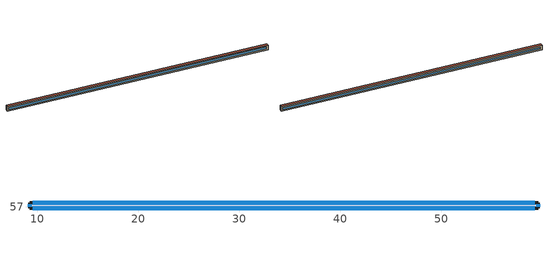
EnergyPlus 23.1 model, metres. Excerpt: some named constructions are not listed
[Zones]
Level8_0
 floor outside (90.1-2019 Nonresidential CZ 0 Exterior Floor (Mass)): 9.25,56.86 9.25,57.4 59.57,57.4 59.57,56.86 z40.01
 wall outside (90.1-2019 Nonresidential CZ 0 Exterior Wall (Mass)): 9.25,56.86 59.57,56.86 59.57,57.4 9.25,57.4 9.25,56.86 z40.01:41.03
 window (DoublePaneLoEe2): 9.56,56.86 59.27,56.86 z40.31:40.73; 59.57,56.99 59.57,57.27 z40.14:40.9; 59.24,57.4 9.58,57.4 z40.34:40.7; 9.25,57.25 9.25,57.01 z40.17:40.88
 roof outside (90.1-2019 Nonresidential CZ 0 Exterior Roof (Mass)): 9.25,56.86 59.57,56.86 59.57,57.4 9.25,57.4 z41.03
[Schedule:Day:Hourly]
d3df45df-9102-4308-b6f5-79191df86fca: Fraction, 1, 1, 1, 1, 1, 1, 1, 0, 0, 0, 1, 1, 1, 1, 1, 1, 1, 0, 0, 0, 0, 1, 1, 1
b9bcc966-2b37-45a8-a8fa-ef4a7be14158: Fraction, 1, 1, 1, 1, 1, 1, 1, 1, 0, 0, 1, 1, 1, 1, 0, 1, 1, 1, 1, 1, 1, 1, 1, 1
93b0cd9b-43e9-4870-9a81-282510468a14: Fraction, 1, 1, 1, 1, 1, 1, 1, 1, 1, 0, 0, 0, 0, 1, 0, 0, 0, 0, 0, 0, 0, 0, 0, 0
60efc8bc-4f48-44f1-9c33-c94e6c7a90b7: Fraction, 1, 1, 1, 1, 1, 1, 1, 1, 0, 1, 1, 1, 1, 1, 1, 1, 1, 0, 1, 1, 1, 1, 1, 1
89065598-1093-44d6-b31c-d451f6494f6e: Fraction, 1, 1, 1, 1, 1, 1, 1, 1, 0, 0, 1, 1, 1, 1, 1, 1, 0, 0, 0, 0, 0, 0, 1, 1
9cb57ee5-2907-4150-aafb-b588d1b3bc88: Fraction, 1, 1, 1, 1, 1, 1, 1, 0, 0, 0, 1, 1, 1, 0, 0, 0, 0, 1, 1, 1, 1, 1, 1, 1
8b8eb2f0-af88-46c4-a33c-c9b5744b1e08: Fraction, 1, 1, 1, 1, 1, 1, 1, 1, 0, 0, 1, 1, 1, 1, 1, 1, 1, 0, 0, 0, 0, 0, 0, 1
096e94cf-4b3f-4a30-ad75-c2f3e73b6484: Fraction, 1, 1, 1, 1, 0, 1, 1, 0, 0, 0, 0, 1, 1, 1, 1, 1, 0, 0, 0, 0, 0, 0, 0, 0
3e80e765-5a39-443a-9b8e-363ab7fb535d: Fraction, 0, 0, 0, 0, 0, 1, 1, 1, 0, 0, 0, 0, 0, 1, 0, 0, 0, 0, 0, 0, 0, 0, 0, 0
4db206a3-3f76-4876-9e21-e1c94914ba89: Fraction, 1, 1, 1, 1, 1, 1, 1, 1, 0, 0, 1, 1, 1, 1, 0, 0, 0, 0, 0, 0, 0, 0, 0, 0
5494026f-7124-48cc-9667-5ef1c281bbe1: Fraction, 0, 0, 0, 0, 0, 0, 0, 1, 0, 0, 0, 0, 0, 1, 0, 0, 0, 0, 0, 0, 0, 0, 1, 1
96e5af1c-8b4b-48c4-a5d5-b3dfa053d233: Fraction, 1, 1, 1, 1, 1, 1, 1, 1, 0, 0, 0, 1, 0, 0, 0, 0, 0, 0, 0, 0, 0, 1, 1, 1
2de6551d-5d22-40f6-ae8d-4aead9de68b3: Fraction, 1, 1, 1, 1, 1, 1, 1, 1, 0, 0, 0, 0, 1, 1, 1, 0, 0, 0, 0, 0, 0, 0, 1, 1
e9ad2a7d-1b5b-4ffd-bf71-78d4105d2209: Fraction, 1, 1, 1, 1, 1, 1, 1, 1, 1, 0, 0, 0, 0, 0, 0, 0, 1, 1, 1, 1, 1, 1, 1, 1
19f8606d-47b4-4479-ada6-77b1e988ddbb: Fraction, 1, 1, 1, 1, 1, 1, 1, 1, 1, 0, 0, 0, 1, 1, 0, 0, 0, 0, 0, 1, 1, 1, 1, 1
8c7031d9-fffc-4528-9b08-12a20f757649: Fraction, 1, 1, 1, 1, 1, 1, 1, 1, 0, 1, 0, 0, 1, 1, 1, 1, 1, 1, 1, 1, 1, 1, 1, 1
c1def04e-0fe3-4e74-aa9e-1816f53bd5b3: Fraction, 1, 1, 1, 1, 1, 1, 1, 1, 0, 0, 1, 0, 0, 0, 0, 0, 0, 0, 1, 1, 1, 1, 1, 1
b0fbd80c-23fc-4271-a355-3ef9eef86e55: Fraction, 1, 1, 1, 1, 1, 1, 1, 1, 1, 0, 0, 0, 0, 1, 0, 0, 0, 0, 1, 1, 1, 1, 1, 1
d6f23df3-4585-4f2a-af10-4488a40cb79e: Fraction, 1, 1, 1, 1, 1, 1, 1, 1, 1, 0, 0, 0, 1, 0, 0, 0, 0, 0, 0, 0, 0, 0, 0, 1
8a70e05a-a598-4226-a787-820695166ad6: Fraction, 1, 1, 1, 1, 1, 1, 1, 1, 1, 0, 0, 0, 1, 1, 1, 1, 0, 1, 1, 1, 1, 1, 1, 1
92946bb3-85a3-4e6c-ba27-af54c9cab14b: Fraction, 1, 1, 1, 1, 1, 1, 1, 1, 0, 0, 1, 1, 0, 0, 0, 0, 1, 1, 1, 1, 1, 1, 1, 1
09fa8f8b-e8e4-4496-a0d9-bbe972f4335b: Fraction, 1, 1, 1, 1, 1, 1, 1, 1, 0, 0, 0, 0, 1, 1, 1, 1, 1, 1, 1, 1, 1, 1, 1, 1
1b337b82-0e45-4df8-86de-eced5eddfc41: Fraction, 1, 1, 1, 1, 1, 1, 1, 1, 0, 0, 0, 0, 0, 0, 0, 1, 1, 1, 1, 1, 1, 1, 1, 1
8ba646b3-1e02-4e45-bcb1-c5546b5034cf: Fraction, 1, 1, 1, 1, 1, 1, 1, 1, 1, 1, 1, 1, 1, 1, 1, 0, 0, 0, 1, 1, 1, 1, 1, 1
623cd37c-bc27-4a63-9f1d-41bb0c0ed606: Fraction, 1, 1, 1, 1, 1, 1, 1, 1, 0, 1, 1, 1, 1, 1, 1, 1, 1, 1, 1, 1, 1, 1, 1, 1
5c3e5864-eacd-45a4-a9ee-689a78933f6d: Fraction, 1, 1, 1, 1, 1, 1, 1, 1, 1, 0, 0, 0, 0, 0, 0, 0, 1, 1, 0, 0, 0, 0, 1, 1
584ca4c9-d9cd-436b-8983-210eff1731dc: Fraction, 1, 1, 1, 1, 1, 1, 1, 1, 1, 0, 0, 0, 0, 0, 0, 0, 0, 0, 0, 1, 1, 1, 1, 1
af477a4d-fbc8-4002-9ece-fcbac6823fab: Fraction, 1, 1, 1, 1, 1, 1, 1, 0, 0, 0, 1, 1, 1, 1, 1, 1, 1, 0, 0, 0, 0, 0, 0, 0
b8df6e0c-0518-4ae2-a7f4-ee047ed518f8: Fraction, 0, 1, 1, 1, 1, 1, 1, 1, 0, 0, 1, 0, 1, 1, 1, 0, 0, 0, 0, 0, 0, 0, 0, 1
8f40cad7-1d30-4568-956b-4f9890d8ae00: Fraction, 1, 1, 1, 1, 1, 1, 1, 1, 0, 0, 0, 1, 1, 1, 0, 0, 0, 1, 1, 1, 1, 1, 1, 1
885d3a7d-8a23-4493-a512-806e9aceed91: Fraction, 1, 1, 1, 1, 1, 1, 1, 1, 1, 0, 0, 0, 0, 0, 0, 0, 0, 0, 0, 0, 0, 1, 1, 1
5ed1ef9c-417c-49ba-b002-bcd97c76c3b6: Fraction, 1, 1, 1, 1, 1, 1, 1, 1, 0, 0, 1, 1, 1, 1, 1, 1, 1, 1, 0, 0, 0, 0, 1, 1
7b8caffc-ef24-4fe2-a742-eddf8a25baa0: Fraction, 1, 1, 1, 1, 1, 1, 1, 1, 0, 0, 1, 0, 0, 0, 1, 1, 1, 1, 1, 1, 1, 1, 1, 1
9552edad-127f-47d1-8fc1-46e98da71e23: Fraction, 1, 1, 1, 1, 1, 1, 1, 1, 0, 0, 0, 0, 0, 0, 0, 0, 0, 1, 1, 1, 1, 1, 1, 1
ee63f22f-88c4-4a71-810a-a8ab7ed5a45a: Fraction, 1, 1, 1, 1, 1, 1, 1, 1, 0, 0, 0, 1, 1, 0, 0, 0, 0, 0, 0, 0, 1, 1, 1, 1
6f42179a-bd1f-49d6-9201-cfb715913966: Fraction, 1, 1, 1, 1, 1, 1, 1, 1, 0, 0, 1, 1, 1, 1, 0, 0, 1, 0, 0, 0, 0, 1, 1, 1
012b3008-7657-42a5-a930-f54c6697f9ec: Fraction, 1, 1, 1, 1, 1, 1, 1, 1, 1, 0, 1, 1, 1, 1, 1, 1, 1, 0, 0, 0, 0, 0, 1, 1
6f790ab0-ee5a-4c40-b803-c68916ae6d53: Fraction, 1, 1, 1, 1, 1, 1, 1, 1, 0, 0, 1, 1, 1, 0, 1, 1, 0, 0, 1, 1, 1, 1, 1, 1
016babd2-318c-4a85-a84e-0bf3a5df4d88: Fraction, 1, 1, 1, 1, 1, 1, 1, 1, 1, 0, 0, 0, 0, 1, 0, 0, 0, 0, 0, 0, 0, 1, 1, 1
f56d5b52-ff8c-4771-8e7f-f832f160b529: Fraction, 1, 1, 1, 1, 1, 1, 1, 1, 0, 0, 0, 1, 1, 1, 1, 0, 0, 0, 0, 0, 0, 0, 0, 0
653babc0-d04f-4652-8183-96bd8bcc726c: Fraction, 0, 1, 1, 1, 1, 1, 1, 0, 0, 0, 1, 1, 1, 1, 0, 0, 0, 0, 0, 0, 1, 1, 1, 0
2e26f5f1-98af-4385-865c-d07ca9ce8187: Fraction, 0, 0, 0, 0, 0, 0, 0, 0, 0, 0, 0, 1, 1, 0, 0, 1, 0, 0, 0, 0, 0, 0, 0, 0
1cae8b6a-a7e5-4e68-b853-071e4c40540c: Fraction, 0, 0, 0, 0, 0, 0, 0, 0, 0, 0, 0, 1, 1, 1, 1, 0, 0, 0, 0, 0, 0, 0, 0, 0
940570ce-87a5-4b95-8f7f-a01deaabdb63: Fraction, 0, 0, 0, 0, 0, 0, 0, 0, 0, 0, 0, 1, 0, 0, 0, 0, 0, 0, 0, 0, 0, 0, 0, 0
ae81e0d8-550d-43b5-8e77-b5914d8283cb: Fraction, 0, 0, 0, 0, 1, 0, 0, 0, 0, 0, 0, 1, 1, 1, 0, 0, 0, 0, 0, 0, 0, 0, 0, 0
06977a2f-fc71-463a-b5fd-2b0619733c1d: Fraction, 0, 0, 0, 0, 1, 0, 0, 0, 0, 0, 0, 1, 1, 1, 0, 1, 1, 1, 0, 0, 1, 1, 1, 1
3745424d-3666-45fd-b2ca-366313cb7fd7: Fraction, 1, 1, 1, 1, 1, 1, 1, 1, 1, 1, 1, 1, 1, 1, 1, 1, 1, 1, 1, 1, 1, 1, 1, 1
aa3d24ae-f742-46fd-a45a-57d1be4eaadd: Fraction, 1, 1, 1, 0, 1, 1, 1, 1, 0, 1, 1, 1, 1, 1, 1, 1, 1, 1, 1, 1, 1, 1, 1, 1
5a930da3-1fb0-49eb-8eff-f7ee66c6b788: Fraction, 1, 1, 1, 1, 1, 1, 1, 1, 1, 0, 0, 0, 1, 1, 0, 0, 1, 1, 1, 1, 1, 1, 1, 1
dc09794d-93e5-4d58-b5be-d477925d97a6: Fraction, 1, 1, 1, 1, 1, 1, 1, 1, 1, 0, 0, 1, 1, 0, 1, 0, 1, 1, 0, 1, 0, 0, 1, 0
5ae6c47f-0af2-4e82-9ad8-f6c5512ce627: Fraction, 0, 1, 1, 1, 1, 1, 1, 1, 1, 1, 1, 1, 1, 0, 0, 0, 0, 0, 0, 0, 1, 1, 1, 1
707de097-f215-481c-98d5-d0ec7addd6da: Fraction, 1, 1, 1, 1, 1, 1, 1, 1, 1, 1, 1, 1, 0, 0, 0, 0, 0, 0, 0, 1, 1, 1, 1, 1
6b59940f-6040-4c0e-a743-f28f4646f7b5: Fraction, 1, 1, 1, 1, 1, 1, 1, 1, 1, 1, 1, 1, 1, 1, 0, 1, 1, 1, 0, 1, 1, 1, 1, 1
c77b1374-548d-46f1-a07d-8c691f8b9451: Fraction, 1, 1, 1, 1, 1, 1, 1, 1, 1, 0, 0, 0, 0, 0, 0, 0, 0, 0, 0, 0, 1, 1, 1, 1
1cf7f145-da09-47e3-8af8-2441dcfaf830: Fraction, 1, 1, 1, 1, 1, 1, 1, 1, 0, 0, 0, 0, 1, 1, 1, 1, 0, 0, 0, 0, 0, 0, 1, 0
4c5e5cf9-f89c-4701-ba3b-c708d00d7503: Fraction, 1, 1, 1, 1, 1, 1, 1, 1, 1, 1, 0, 1, 1, 1, 1, 0, 0, 0, 0, 0, 1, 1, 1, 0
861626e5-856c-4220-8242-2f83f59c72c2: Fraction, 1, 1, 1, 1, 1, 1, 1, 1, 1, 0, 0, 0, 0, 1, 1, 1, 1, 1, 1, 1, 1, 1, 1, 1
3c7592e2-1482-49f8-9676-c7ef327c7336: Fraction, 1, 1, 1, 1, 1, 1, 1, 1, 1, 1, 0, 0, 0, 0, 0, 0, 0, 1, 0, 1, 1, 1, 1, 1
8afbfe90-e411-49fd-a7f4-5fbf2e98f8b0: Fraction, 1, 1, 1, 1, 1, 1, 1, 1, 0, 0, 0, 0, 0, 0, 0, 0, 0, 0, 0, 1, 1, 1, 1, 1
9cecbb7f-7dc6-4d82-ab3d-d0f82b098350: Fraction, 1, 1, 1, 1, 1, 1, 1, 1, 0, 0, 0, 0, 1, 0, 1, 0, 1, 1, 1, 1, 0, 1, 1, 1
6f49107d-78b6-4570-b145-973a26baac0d: Fraction, 1, 1, 1, 1, 1, 1, 1, 1, 0, 0, 0, 0, 1, 0, 0, 0, 0, 0, 0, 0, 0, 1, 1, 1
8341da47-b60c-459e-a16d-f1ecfa91c6a4: Fraction, 1, 1, 1, 1, 1, 1, 1, 1, 0, 0, 0, 1, 0, 1, 1, 0, 0, 0, 0, 0, 0, 0, 0, 1
bb493402-bbff-4da0-84f1-c20e07abf536: Fraction, 1, 1, 0, 0, 1, 1, 0, 1, 0, 0, 0, 0, 1, 0, 0, 0, 0, 0, 0, 0, 0, 0, 0, 0
476935b4-49ba-490a-a219-eec0adbd127a: Fraction, 0, 0, 1, 0, 0, 0, 1, 0, 0, 0, 0, 0, 0, 1, 1, 0, 0, 0, 0, 0, 0, 0, 0, 0
595a48a2-01c5-42a3-9b94-1499ff4b63ab: Fraction, 0, 0, 0, 0, 0, 0, 0, 0, 0, 0, 0, 1, 1, 1, 1, 1, 0, 0, 0, 0, 0, 0, 1, 0
c972a50e-ad59-4136-bb09-82198cdeb709: Fraction, 1, 1, 0, 0, 1, 0, 0, 1, 0, 0, 0, 1, 1, 1, 1, 0, 0, 0, 0, 0, 0, 0, 0, 0
fe2fe539-c259-4be0-bea2-7895e31e9c9a: Fraction, 0, 1, 0, 1, 1, 1, 1, 1, 0, 0, 0, 1, 1, 1, 1, 1, 0, 0, 0, 0, 0, 0, 0, 0
e8b9e8dd-388a-4c48-919a-7180b12b7d8e: Fraction, 0, 1, 1, 1, 1, 1, 1, 1, 0, 0, 0, 0, 1, 1, 1, 1, 0, 0, 0, 0, 0, 0, 0, 0
31cdd97e-9838-4642-87ae-8abd6dbe8e60: Fraction, 0, 0, 0, 1, 1, 0, 0, 1, 0, 0, 0, 1, 1, 1, 1, 1, 0, 0, 0, 0, 0, 0, 0, 0
e036d3e7-9605-4cdc-9937-e0c743de57f9: Fraction, 0, 1, 1, 1, 1, 0, 0, 1, 0, 0, 0, 0, 0, 0, 0, 0, 0, 0, 0, 0, 0, 0, 1, 1
7bf6f4d2-a22f-4f21-8b8a-96bd902058cd: Fraction, 0, 0, 0, 0, 0, 0, 0, 0, 1, 1, 1, 1, 1, 0, 1, 1, 1, 1, 1, 1, 1, 1, 1, 1
789085b9-2e31-401e-aae4-8df588e0e49c: Fraction, 0, 0, 0, 0, 0, 0, 0, 0, 1, 1, 1, 1, 1, 1, 1, 1, 1, 1, 1, 1, 1, 1, 1, 1
1cb1afdf-caa1-442e-9b25-5461aa93b4b5: Fraction, 0, 0, 0, 0, 0, 0, 0, 0, 1, 1, 1, 0, 0, 0, 0, 0, 1, 1, 1, 1, 1, 1, 1, 0
9aaae00f-c2b5-4d7b-9611-cc16945a3de8: Fraction, 0, 0, 0, 0, 0, 0, 0, 0, 1, 1, 1, 1, 1, 1, 1, 1, 1, 1, 1, 1, 1, 1, 1, 0
f1e39ea7-b439-4d35-b7d2-ee2d129a3ca6: Fraction, 0, 0, 0, 0, 0, 0, 0, 0, 1, 1, 1, 1, 0, 0, 0, 1, 1, 1, 1, 1, 1, 1, 1, 1
8ff89ef2-8637-4fae-a070-5dcfe49b8ba9: Fraction, 0, 0, 0, 0, 0, 0, 0, 0, 1, 1, 1, 1, 1, 1, 1, 1, 1, 1, 1, 1, 1, 1, 0, 0
08141b72-a4e6-42d7-80eb-f2d80e341b70: Fraction, 0, 0, 0, 0, 0, 0, 0, 1, 1, 1, 1, 1, 0, 0, 0, 0, 1, 1, 1, 1, 1, 1, 1, 0
833864e9-571f-46fa-a8c6-e772250986f0: Fraction, 0, 0, 0, 0, 0, 0, 0, 0, 1, 1, 1, 1, 0, 0, 0, 0, 0, 1, 1, 1, 1, 1, 1, 1
707599d1-71a6-4d59-861e-433d5e9ee6a5: Fraction, 0, 0, 0, 0, 0, 0, 0, 0, 1, 1, 1, 1, 0, 0, 0, 0, 0, 1, 1, 1, 1, 1, 1, 0
c048c5fb-a587-4da3-8eea-51a1f06ba8b7: Fraction, 0, 0, 0, 0, 0, 1, 1, 1, 1, 1, 0, 0, 0, 0, 1, 1, 1, 1, 1, 1, 1, 1, 0, 0
3ab6accc-bedd-48b2-a286-cf3d1b4f6658: Fraction, 0, 0, 0, 0, 0, 1, 1, 1, 1, 1, 1, 1, 1, 1, 1, 0, 0, 0, 0, 0, 0, 0, 0, 0
a2050994-383b-4de4-b933-e0d0fa6fe18b: Fraction, 0, 0, 0, 0, 0, 0, 0, 1, 1, 1, 1, 1, 1, 1, 1, 1, 1, 1, 1, 1, 1, 1, 0, 0
e50a9ddb-211b-4ba9-909a-94a8b8072fe6: Fraction, 0, 0, 0, 0, 0, 0, 0, 1, 1, 1, 1, 1, 1, 1, 1, 1, 1, 1, 1, 1, 1, 1, 1, 0
518c4b58-bbdc-4248-8e34-6383401ce780: Fraction, 0, 0, 0, 0, 0, 0, 0, 0, 0, 0, 0, 1, 1, 1, 1, 1, 1, 1, 1, 1, 0, 0, 0, 0
83788e3e-98ee-4a39-9b6e-5c33a5da7b10: Fraction, 0, 0, 0, 0, 0, 0, 1, 1, 1, 1, 1, 1, 1, 1, 1, 1, 1, 1, 1, 1, 1, 0, 0, 0
735187a0-78e2-4695-84a7-c3daf150ba54: Fraction, 0, 0, 0, 0, 1, 1, 1, 1, 1, 1, 1, 1, 1, 1, 1, 1, 1, 1, 1, 1, 1, 0, 0, 0
8c39d7f2-c76a-403d-a7a8-39d3145d8475: Fraction, 0, 0, 0, 0, 0, 0, 0, 0, 0, 0, 0, 0, 0, 0, 1, 1, 1, 1, 1, 1, 0, 0, 0, 0
f39cde2e-ed92-4623-82c8-42144e69daf2: Fraction, 0, 0, 0, 0, 0, 0, 1, 1, 1, 1, 1, 1, 1, 1, 1, 1, 1, 1, 1, 1, 1, 1, 0, 0
d3058b69-7a15-4f1e-884d-cad4fac32b73: Fraction, 1, 0, 0, 0, 0, 0, 0, 0, 1, 1, 1, 1, 1, 0, 1, 1, 1, 1, 0, 0, 0, 0, 0, 0
5792d324-8a92-4035-b640-aa322d409471: Fraction, 0, 0, 0, 0, 0, 0, 1, 1, 1, 1, 1, 1, 0, 0, 1, 1, 0, 0, 0, 0, 0, 0, 0, 0
68586f99-a06f-4ce6-ae8f-f53ebbf2b9a3: Fraction, 0, 0, 0, 1, 1, 1, 1, 1, 1, 1, 1, 1, 1, 1, 1, 1, 1, 1, 1, 1, 1, 1, 1, 1
449e35f6-0c13-4e08-bf69-3b1044de5a7a: Fraction, 0, 0, 0, 0, 0, 0, 0, 0, 1, 1, 1, 1, 0, 0, 0, 0, 1, 1, 1, 1, 1, 1, 1, 1
549ea26c-f029-4f5c-b326-026e69f2b14a: Fraction, 1, 1, 1, 1, 1, 1, 1, 1, 0, 0, 0, 0, 0, 0, 0, 0, 1, 1, 1, 1, 1, 1, 1, 1
23c4d4fb-48d0-4199-9563-524c6f1676e5: Fraction, 1, 1, 1, 0, 0, 0, 0, 0, 1, 1, 1, 1, 1, 1, 1, 1, 1, 1, 1, 1, 1, 1, 1, 1
39297b16-d49c-4e5c-8fa7-2373f598e766: Fraction, 1, 1, 1, 0, 0, 0, 0, 0, 1, 1, 1, 1, 1, 0, 0, 0, 1, 1, 1, 1, 1, 1, 1, 1
216d560d-7d4d-4a0a-9a99-35163824dec1: Fraction, 1, 0, 0, 0, 0, 0, 0, 0, 1, 1, 1, 1, 1, 0, 0, 1, 1, 1, 1, 1, 1, 1, 1, 1
b74a9104-19c3-4784-b1a0-b3ef978f23a8: Fraction, 1, 1, 1, 1, 0, 0, 0, 0, 1, 1, 1, 1, 1, 1, 1, 1, 1, 1, 1, 1, 1, 1, 1, 1
6b537600-6af6-48ec-99e6-90cdd4328320: Fraction, 0, 0, 0, 0, 0, 0, 0, 0, 0, 1, 0, 0, 0, 0, 0, 0, 0, 1, 1, 0, 0, 0, 0, 0
2a9b83e9-0d37-4340-a680-91da479e8004: Fraction, 0, 0, 0, 0, 0, 0, 0, 0, 1, 1, 1, 0, 0, 0, 0, 0, 1, 0, 0, 0, 0, 0, 0, 0
1c7fff16-47be-45f4-9247-dbbbe23cf9db: Fraction, 1, 0, 0, 0, 0, 0, 0, 0, 1, 1, 1, 1, 0, 0, 0, 1, 1, 1, 1, 1, 1, 1, 1, 1
40a01427-273e-4998-98d3-718a0a5f67ad: Fraction, 1, 1, 1, 1, 1, 1, 1, 1, 1, 1, 1, 1, 0, 1, 1, 1, 1, 1, 1, 1, 1, 1, 1, 1
ec9921bc-b098-4a59-9628-771d45b43388: Fraction, 1, 0, 0, 0, 0, 0, 0, 0, 1, 1, 1, 1, 1, 1, 1, 1, 1, 1, 1, 1, 1, 1, 1, 1
ed6b3b17-6fdd-42c1-a20e-ab804e1cd35c: Fraction, 1, 0, 1, 1, 0, 1, 1, 1, 1, 1, 1, 0, 0, 0, 0, 0, 0, 1, 1, 1, 1, 1, 1, 1
d257c660-1bf0-4092-a610-605e6a3f7d1d: Fraction, 1, 1, 1, 1, 1, 1, 1, 1, 1, 1, 1, 1, 0, 1, 0, 1, 1, 1, 1, 1, 1, 1, 1, 1
9e83acc3-8e83-495b-a71e-35e2b31ba4c5: Fraction, 1, 1, 1, 1, 1, 1, 1, 1, 1, 1, 1, 0, 1, 1, 0, 0, 1, 1, 1, 1, 1, 1, 1, 0
2ebc6a76-26ea-482f-a40d-2d23bc174a08: Fraction, 1, 1, 1, 0, 0, 0, 0, 0, 1, 1, 1, 0, 0, 0, 0, 1, 1, 1, 1, 1, 1, 0, 0, 1
4cb5684f-a6cd-496b-92eb-7e2bc05910d7: Fraction, 1, 0, 0, 0, 0, 0, 0, 0, 1, 1, 1, 0, 0, 0, 0, 0, 1, 1, 0, 1, 1, 0, 0, 0
735f79a2-e1a4-4951-b623-faf8aa93b8e8: Fraction, 0, 0, 0, 0, 0, 0, 0, 0, 1, 1, 1, 0, 0, 0, 0, 1, 1, 1, 1, 0, 1, 1, 0, 0
510a175a-fc3b-4844-9207-db650c3e2f1c: Fraction, 0, 0, 0, 0, 0, 0, 0, 0, 1, 1, 1, 0, 0, 0, 0, 0, 0, 1, 0, 0, 0, 0, 0, 0
6ca6720f-1648-48c6-a676-11043f6f4d8b: Fraction, 0, 0, 1, 1, 0, 0, 1, 1, 1, 1, 1, 0, 1, 1, 0, 0, 1, 1, 1, 1, 1, 1, 1, 1
0076d9ae-7ea3-4cbb-8678-4159ac692fab: Fraction, 1, 0, 0, 1, 0, 0, 1, 1, 1, 1, 1, 0, 0, 0, 0, 0, 0, 1, 1, 1, 1, 1, 1, 1
e1f9d301-6f6f-47c1-985c-7dac4a0ce54a: Fraction, 1, 1, 1, 1, 0, 0, 0, 0, 1, 1, 1, 0, 0, 0, 0, 0, 1, 1, 1, 1, 1, 1, 1, 1
e9670087-b967-4457-a4e8-7c60f9e53eda: Fraction, 0, 0, 0, 0, 0, 0, 0, 0, 1, 1, 1, 0, 0, 0, 0, 0, 1, 1, 1, 1, 1, 1, 1, 1
ed9cc84c-fb39-4581-b6c0-d5d13285014c: Fraction, 1, 1, 0, 0, 0, 0, 0, 1, 1, 1, 1, 0, 0, 0, 0, 0, 0, 1, 1, 1, 1, 1, 1, 1
43a7d98f-da6d-444e-bb39-bf7769a527ef: Fraction, 1, 1, 1, 1, 1, 1, 1, 1, 1, 1, 1, 1, 1, 0, 1, 1, 1, 1, 1, 1, 1, 1, 1, 1
9df36409-5567-4abd-8862-7b1a4f8cd076: Fraction, 1, 1, 1, 1, 1, 1, 1, 1, 1, 1, 1, 0, 0, 0, 1, 1, 1, 1, 1, 1, 1, 1, 1, 1
da0cbc2b-b045-4ffb-b37a-b6d0eb72ebd5: Fraction, 1, 1, 1, 1, 1, 1, 1, 1, 1, 1, 1, 1, 0, 0, 0, 0, 1, 1, 1, 1, 1, 1, 1, 1
4d9574a9-0be8-45ee-ba28-81a04c2b5b68: Fraction, 1, 1, 1, 0, 0, 0, 0, 0, 1, 1, 1, 0, 0, 0, 0, 0, 1, 1, 1, 1, 1, 1, 1, 1
63e1d66a-eff7-4d18-9dbc-ce6f011cff2f: Fraction, 0, 0, 0, 1, 0, 0, 0, 0, 1, 1, 1, 0, 0, 0, 0, 0, 0, 1, 1, 1, 1, 1, 1, 0
c4af7320-c259-4eed-810d-32d5ca9d6913: Fraction, 0, 0, 0, 0, 0, 0, 0, 0, 1, 1, 1, 0, 0, 0, 0, 0, 0, 1, 1, 1, 1, 1, 1, 0
b58e187c-c3f0-4ea6-9377-4ad63ab3e4fb: Fraction, 0, 0, 0, 0, 1, 1, 1, 0, 1, 1, 0, 0, 0, 0, 0, 0, 0, 1, 1, 1, 1, 1, 1, 1
94feb4f4-119a-48e4-8354-80977ae5687d: Fraction, 0, 0, 0, 0, 1, 1, 1, 1, 1, 1, 1, 0, 0, 0, 0, 0, 0, 1, 1, 1, 1, 1, 1, 1
4032362b-a90f-409f-9235-ba60f2c34726: Fraction, 1, 1, 1, 1, 1, 1, 1, 1, 1, 1, 1, 0, 0, 0, 0, 0, 1, 1, 1, 1, 1, 0, 0, 0
b127c0ec-8de1-4a15-bb8d-b876dceba271: Fraction, 0, 0, 0, 0, 0, 0, 0, 0, 0, 0, 1, 1, 1, 1, 0, 0, 1, 1, 1, 0, 0, 1, 0, 1
80deb507-5b4d-440f-afe7-2e863732926e: Fraction, 1, 0, 0, 0, 0, 0, 0, 0, 0, 0, 0, 0, 1, 0, 1, 0, 0, 0, 0, 0, 0, 0, 0, 0
ad502518-22c6-4868-b80d-44b7cf655891: Fraction, 0, 0, 0, 0, 0, 0, 0, 0, 1, 1, 1, 0, 1, 0, 0, 1, 1, 1, 1, 0, 1, 0, 0, 0
6d9ab940-df1f-4035-bcc4-9aa966ca3220: Fraction, 0, 0, 0, 0, 0, 0, 0, 0, 1, 1, 1, 0, 0, 0, 0, 0, 0, 0, 1, 1, 1, 1, 1, 1
729e9ddd-33cb-4676-98af-b2cc8bea96e9: Fraction, 0, 1, 0, 0, 0, 1, 0, 0, 1, 1, 1, 0, 0, 0, 0, 0, 0, 1, 1, 1, 1, 1, 1, 1
2a54e5a1-81af-4b82-8ff6-7164023eed95: Fraction, 1, 1, 1, 1, 1, 0, 0, 1, 1, 1, 1, 1, 0, 0, 0, 0, 1, 1, 1, 1, 0, 0, 0, 1
557a45b4-f8a6-4274-ad1a-153982d4fb51: Fraction, 1, 0, 1, 0, 0, 0, 0, 0, 1, 1, 1, 0, 0, 0, 0, 0, 0, 1, 1, 1, 1, 1, 1, 1
1042b095-ee96-4f4b-80fc-d9b473402841: Fraction, 1, 0, 0, 0, 0, 0, 1, 0, 1, 1, 1, 0, 0, 0, 0, 0, 0, 0, 1, 1, 1, 1, 1, 1
80024315-d70c-4e02-adeb-6403c91d01ee: Fraction, 1, 1, 1, 0, 0, 0, 0, 0, 1, 1, 1, 0, 0, 0, 0, 0, 0, 0, 1, 1, 1, 1, 1, 1
73899ac5-bcb8-4877-bedb-e812712f69a6: Fraction, 1, 1, 1, 1, 0, 0, 0, 0, 1, 1, 1, 0, 0, 0, 0, 0, 0, 0, 1, 1, 1, 1, 1, 1
3b4d624d-935e-4d78-8398-77a232c0f564: Fraction, 1, 1, 0, 0, 0, 0, 0, 0, 1, 1, 1, 0, 0, 0, 0, 0, 1, 0, 0, 0, 1, 0, 0, 0
1d0695e8-84ec-4193-999d-3990d5b22275: Fraction, 1, 1, 1, 1, 0, 0, 0, 0, 1, 1, 0, 0, 0, 0, 0, 0, 0, 1, 1, 1, 1, 1, 1, 1
edace96a-f933-4a10-8ac0-89b2185a4e48: Fraction, 1, 1, 1, 1, 1, 0, 1, 1, 1, 0, 0, 0, 0, 0, 0, 0, 0, 0, 1, 1, 1, 1, 1, 1
30bb19a7-23e0-4722-9248-8f954d4d90d5: Fraction, 1, 1, 1, 0, 0, 0, 0, 1, 1, 1, 1, 0, 0, 0, 0, 0, 0, 0, 1, 1, 1, 1, 1, 1
4dba4bd7-a5e3-4b0e-b1cb-73636dcbb7e1: Fraction, 0, 0, 0, 1, 0, 1, 0, 0, 1, 1, 1, 1, 0, 0, 0, 0, 0, 1, 1, 1, 1, 1, 1, 1
c4cda82e-2ffb-43f8-9bd3-440d6f84c454: Fraction, 1, 1, 0, 0, 0, 0, 0, 0, 1, 0, 0, 0, 0, 0, 1, 0, 1, 1, 1, 0, 1, 1, 0, 0
47aa02be-932e-4f8c-b390-f5e4c7ab4013: Fraction, 0, 0, 0, 0, 0, 0, 1, 0, 1, 0, 0, 0, 0, 0, 0, 0, 0, 0, 1, 1, 1, 1, 1, 1
1103cd9b-7911-48b1-a57c-f49aca3d2b2f: Fraction, 1, 0, 0, 0, 0, 0, 1, 0, 1, 1, 1, 0, 0, 0, 1, 1, 1, 1, 1, 1, 1, 1, 1, 0
49c494ab-f045-4d99-8f8e-00987192500b: Fraction, 0, 0, 0, 0, 0, 0, 0, 0, 1, 0, 0, 0, 0, 0, 0, 1, 0, 1, 1, 0, 0, 0, 0, 0
0d40ec99-c4db-46ee-a8eb-a7edf7d016fc: Fraction, 0, 0, 0, 0, 0, 0, 0, 1, 1, 1, 1, 1, 0, 0, 0, 0, 1, 1, 1, 1, 1, 1, 0, 1
9c5d45e4-a6ea-4c6b-96bb-14437e0312cc: Fraction, 1, 1, 0, 0, 0, 0, 0, 0, 1, 0, 0, 0, 0, 0, 0, 0, 0, 0, 0, 1, 1, 1, 1, 1
b0384356-ae4a-4a94-9f69-f4d4ca445286: Fraction, 0, 0, 0, 0, 0, 0, 0, 0, 1, 1, 0, 0, 0, 1, 1, 1, 1, 1, 1, 0, 1, 0, 0, 0
099d55c7-3f82-43de-8957-d9f1a027196c: Fraction, 0, 0, 0, 0, 0, 0, 0, 0, 1, 1, 1, 0, 0, 0, 0, 0, 1, 1, 1, 1, 1, 0, 0, 0
63fdf4dc-24c5-4103-8dfe-16d12ac3daaf: Fraction, 0, 0, 0, 0, 0, 0, 0, 0, 1, 0, 0, 1, 0, 0, 0, 1, 1, 1, 1, 0, 0, 0, 0, 0
3cbefb40-9311-4640-b362-97b52704a432: Fraction, 0, 0, 0, 0, 0, 0, 0, 0, 1, 1, 0, 0, 0, 0, 0, 0, 0, 0, 1, 1, 1, 1, 1, 1
9ad31429-e69b-4f9e-906e-a483ed5670f8: Fraction, 1, 0, 0, 1, 0, 0, 0, 0, 1, 0, 0, 0, 0, 0, 0, 0, 1, 0, 0, 0, 0, 0, 0, 0
afb3c24c-403f-4e8d-a57e-02346ad27b16: Fraction, 0, 0, 1, 0, 0, 0, 0, 0, 1, 1, 0, 0, 0, 1, 1, 1, 0, 0, 1, 0, 0, 0, 0, 0
c3b3730a-9a98-48f3-b022-71b53f92674b: Fraction, 0, 0, 0, 0, 0, 0, 0, 0, 1, 1, 0, 0, 0, 0, 0, 1, 0, 0, 0, 0, 0, 0, 0, 0
25ebdc3d-3701-42ad-9972-8be9d2eeab39: Fraction, 0, 0, 0, 0, 0, 0, 0, 0, 0, 1, 0, 0, 0, 0, 0, 1, 0, 1, 1, 0, 0, 0, 0, 0
4d6d51a8-908a-48d2-9c76-28304eae9c2b: Fraction, 0, 0, 0, 0, 0, 0, 0, 0, 0, 0, 0, 0, 0, 0, 1, 1, 1, 1, 1, 1, 1, 0, 0, 0
60250c02-4e0b-4884-9a44-625ed43639e1: Fraction, 0, 0, 0, 0, 1, 1, 1, 1, 1, 1, 0, 0, 0, 0, 0, 0, 0, 1, 1, 1, 1, 1, 1, 1
76117285-3cd1-49b2-aaa1-e6ab0b761c17: Fraction, 1, 0, 0, 0, 0, 0, 0, 0, 1, 1, 1, 0, 0, 0, 0, 0, 0, 0, 1, 1, 1, 1, 1, 1
7aaa47fa-875f-4a90-b23f-50cd0c5916d9: Fraction, 1, 0, 1, 1, 0, 1, 0, 1, 1, 1, 0, 0, 0, 0, 0, 0, 0, 1, 1, 1, 1, 1, 1, 1
96cc1919-efb2-4983-bdb7-75a05fdc5c3a: Fraction, 1, 0, 0, 0, 0, 0, 0, 0, 1, 0, 0, 0, 0, 0, 0, 0, 0, 0, 1, 1, 1, 1, 1, 1
04712c32-bdc0-43e7-ab1a-e8efeb2d0581: Fraction, 1, 1, 1, 1, 0, 1, 1, 1, 1, 0, 0, 0, 0, 0, 0, 0, 0, 0, 0, 1, 1, 1, 1, 1
7469940d-1424-441c-91d4-0b65bc939783: Fraction, 1, 1, 1, 1, 0, 0, 1, 0, 1, 1, 0, 0, 1, 0, 0, 0, 0, 0, 0, 0, 0, 0, 0, 0
0ea53abc-c021-48d6-a606-e3d471d8f824: Fraction, 0, 0, 0, 0, 0, 0, 0, 0, 1, 1, 1, 0, 0, 0, 0, 0, 0, 1, 1, 1, 1, 1, 1, 1
4eef6c0b-0199-43d0-ac7b-b7c72f1cc570: Fraction, 1, 0, 0, 0, 0, 0, 0, 0, 1, 1, 0, 0, 0, 1, 1, 1, 1, 1, 1, 1, 1, 1, 1, 0
b04a7254-502e-4588-af54-7fb632cbc054: Fraction, 0, 0, 0, 0, 0, 0, 0, 0, 1, 1, 0, 0, 0, 0, 0, 0, 0, 1, 0, 1, 1, 1, 1, 1
699b8c88-0788-4adc-ba77-072665e87f8a: Fraction, 1, 1, 1, 1, 0, 0, 1, 1, 1, 1, 0, 0, 1, 1, 1, 0, 0, 1, 1, 0, 0, 0, 0, 0
22d400f7-1dde-4300-ad2c-1a1c239a1549: Fraction, 0, 0, 0, 0, 0, 0, 0, 0, 1, 1, 1, 0, 0, 0, 0, 1, 1, 0, 0, 0, 0, 0, 0, 0
8a769d3a-7b34-476b-b62b-cd352f90883c: Fraction, 0, 0, 0, 0, 0, 0, 0, 0, 1, 1, 1, 0, 0, 0, 0, 1, 0, 0, 1, 1, 1, 1, 1, 1
79fcf5b4-f520-43ee-a7ec-3bcc5f00b48b: Fraction, 1, 1, 1, 1, 0, 1, 1, 1, 1, 0, 1, 0, 0, 0, 1, 0, 0, 0, 0, 0, 0, 0, 0, 0
9db33135-ba7e-4d30-819a-81823ef9f9f3: Fraction, 0, 0, 0, 0, 0, 0, 0, 0, 0, 1, 1, 0, 0, 0, 0, 0, 1, 1, 1, 1, 1, 1, 1, 1
599b1ac0-2e9e-4b98-a1a9-8469692905cc: Fraction, 0, 0, 0, 0, 0, 0, 0, 0, 1, 0, 0, 0, 0, 0, 0, 1, 1, 1, 1, 1, 1, 1, 1, 1
d3e6918c-ca25-4aa6-8a8f-e85cdf2d96a1: Fraction, 0, 0, 0, 1, 0, 0, 1, 0, 1, 1, 1, 0, 0, 0, 1, 1, 1, 1, 1, 1, 1, 1, 1, 1
64e93517-bcc9-40d5-8880-4b0546211d51: Fraction, 1, 1, 1, 1, 0, 1, 0, 0, 0, 0, 0, 0, 0, 0, 0, 0, 0, 0, 1, 1, 1, 1, 1, 1
11d7d8b9-eb63-4704-b787-0d2ca3f28566: Fraction, 1, 1, 1, 1, 1, 0, 0, 0, 0, 0, 0, 0, 0, 0, 0, 0, 0, 0, 0, 1, 1, 1, 1, 1
c2aa7907-7783-4d3e-b2d0-5a69ae60f218: Fraction, 1, 1, 1, 1, 0, 1, 0, 1, 1, 0, 0, 0, 0, 0, 0, 0, 0, 0, 0, 1, 1, 1, 1, 1
e93490c8-2ed0-4cd0-993d-c76d03c87346: Fraction, 1, 1, 1, 1, 0, 0, 0, 0, 1, 0, 0, 0, 0, 0, 0, 0, 0, 0, 0, 1, 1, 1, 1, 1
cfc5be15-1af1-46b3-ba2c-38ad5ba12043: Fraction, 1, 1, 1, 1, 1, 1, 1, 1, 0, 0, 0, 0, 0, 0, 1, 1, 1, 1, 1, 0, 1, 1, 1, 1
a2891085-6623-45bb-98de-cbb69f399f21: Fraction, 1, 0, 1, 1, 0, 1, 0, 0, 1, 0, 0, 0, 0, 1, 0, 1, 1, 1, 1, 1, 1, 1, 1, 0
475bb715-2bcb-4b19-ae1c-76d6d742dff3: Fraction, 0, 1, 0, 0, 0, 0, 0, 1, 1, 0, 0, 0, 1, 1, 0, 0, 0, 1, 1, 1, 1, 1, 1, 1
30f2e4b7-7406-4c1b-86f3-5b935cc9aac8: Fraction, 0, 0, 1, 0, 0, 0, 0, 0, 1, 0, 0, 0, 0, 0, 0, 1, 1, 1, 1, 1, 1, 1, 1, 1
c831addb-3f51-4fc2-8c4b-56802880a43d: Fraction, 1, 0, 0, 0, 0, 0, 0, 0, 1, 0, 0, 0, 1, 0, 0, 0, 1, 0, 1, 0, 0, 1, 0, 1
4da46c89-545f-4351-8468-728540b680da: Fraction, 0, 0, 0, 0, 0, 0, 0, 0, 1, 1, 1, 1, 0, 1, 1, 1, 1, 1, 1, 1, 1, 1, 0, 1
4d3192a5-6358-4ab5-adf1-730def1f503a: Fraction, 0, 0, 1, 0, 0, 0, 0, 0, 1, 0, 0, 0, 0, 0, 0, 0, 0, 0, 1, 1, 1, 1, 1, 1
2bb1ef19-025e-4616-9f10-c5e0cebde823: Fraction, 1, 1, 1, 1, 1, 1, 1, 1, 1, 0, 0, 1, 1, 0, 0, 1, 1, 1, 1, 1, 1, 0, 0, 0
6395f2ca-064a-4213-9563-4ba86ec7e693: Fraction, 0, 0, 0, 0, 0, 0, 1, 1, 1, 1, 0, 0, 0, 0, 0, 0, 0, 0, 1, 1, 1, 1, 1, 1
161dfeae-98d8-4774-a4d8-16a5c07655aa: Fraction, 1, 1, 1, 1, 1, 1, 1, 1, 1, 1, 0, 0, 0, 0, 0, 0, 0, 0, 1, 1, 1, 1, 1, 1
d4ac9841-ef55-4df4-b78b-db69b7b71bb1: Fraction, 1, 1, 1, 0, 0, 0, 1, 1, 1, 1, 1, 1, 0, 0, 1, 1, 0, 0, 1, 1, 1, 0, 0, 0
c9dfca4d-caa2-4a3d-9bb3-d8530839ebc7: Fraction, 0, 0, 0, 0, 0, 0, 0, 0, 1, 0, 0, 0, 1, 1, 1, 1, 1, 1, 1, 1, 1, 1, 1, 0
35eb9807-d409-4dcd-a586-7d02e84f4c3e: Fraction, 0, 0, 0, 0, 0, 0, 0, 0, 0, 1, 1, 1, 0, 0, 0, 0, 1, 1, 1, 1, 1, 1, 0, 0
c453f1d1-fb9f-472e-bcee-3e6d3518541f: Fraction, 0, 0, 0, 0, 0, 0, 0, 0, 1, 1, 0, 0, 0, 0, 0, 0, 0, 1, 1, 1, 1, 1, 1, 1
a1ccf458-6fe5-4c7c-8be0-89f91e8c8781: Fraction, 0, 0, 0, 0, 0, 0, 0, 0, 1, 1, 0, 0, 0, 0, 1, 1, 0, 0, 0, 0, 0, 0, 0, 0
be8e289d-64b1-44a2-8c89-9c24eb4d2a56: Fraction, 0, 0, 0, 0, 0, 0, 0, 0, 1, 1, 0, 0, 0, 0, 1, 1, 1, 0, 0, 0, 0, 0, 0, 0
c281fc2e-f668-4baa-8d33-60119c222b42: Fraction, 1, 1, 1, 1, 0, 0, 0, 0, 1, 1, 1, 1, 1, 1, 1, 1, 1, 1, 1, 1, 1, 1, 0, 0
2e3d9793-e6ea-450d-8ed1-1c16fcd0334e: Fraction, 0, 0, 0, 0, 0, 0, 0, 0, 0, 0, 0, 0, 0, 0, 0, 0, 0, 0, 0, 1, 1, 1, 1, 1
54d853a8-0eb0-41b1-97ab-9123f9e7da00: Fraction, 1, 1, 1, 1, 1, 1, 1, 1, 1, 1, 0, 0, 0, 0, 0, 1, 1, 1, 1, 1, 1, 0, 0, 0
6e97c358-6a9f-4fee-af3e-f25dc73dc5c6: Fraction, 0, 0, 0, 0, 0, 0, 0, 0, 0, 1, 1, 1, 0, 0, 0, 0, 0, 1, 1, 1, 1, 1, 1, 1
053105ed-273b-40f2-8e13-c029c036e69c: Fraction, 1, 0, 1, 1, 1, 0, 0, 0, 1, 1, 0, 0, 0, 1, 1, 1, 1, 1, 1, 1, 1, 1, 1, 1
25ad777d-686a-4dbb-9d8d-317170c3cf7b: Fraction, 0, 0, 0, 0, 0, 0, 0, 0, 0, 1, 1, 1, 1, 1, 1, 1, 0, 0, 1, 1, 1, 1, 1, 1
f7c17f8f-ba94-40ea-ba8d-86707c2be225: Fraction, 1, 1, 1, 0, 0, 1, 1, 1, 1, 0, 0, 0, 1, 1, 1, 1, 1, 1, 1, 1, 1, 1, 1, 1
ca5ad5e3-c884-42f6-8a18-c30eec436a21: Fraction, 1, 1, 1, 1, 1, 1, 1, 1, 1, 0, 0, 0, 1, 1, 1, 1, 1, 1, 1, 1, 0, 0, 0, 0
150878e9-3f40-4e77-9be6-db716e1db47d: Fraction, 0, 0, 0, 0, 0, 0, 0, 0, 1, 1, 0, 0, 0, 0, 0, 0, 0, 0, 0, 1, 1, 1, 1, 1
40605273-9d88-4645-8d95-6737f6f0f613: Fraction, 1, 0, 0, 0, 0, 0, 1, 1, 1, 0, 0, 0, 0, 0, 0, 0, 0, 1, 1, 1, 1, 1, 1, 1
ead944a4-6d82-45db-9753-675c4b534125: Fraction, 1, 0, 0, 0, 0, 0, 0, 0, 0, 1, 1, 0, 0, 0, 0, 0, 1, 1, 1, 1, 1, 1, 1, 1
630a6c4b-d28e-45b3-97ff-1cebcde213dd: Fraction, 1, 1, 1, 1, 1, 1, 1, 1, 1, 1, 1, 1, 0, 0, 0, 0, 1, 1, 1, 1, 1, 1, 1, 0
7f3502e6-e45f-4bec-91f0-771a46cec166: Fraction, 1, 1, 1, 1, 1, 1, 1, 1, 1, 1, 1, 1, 0, 0, 0, 0, 0, 0, 1, 1, 1, 1, 1, 1
bc75af38-f7f2-4b6e-8279-10663eb37b65: Fraction, 1, 1, 0, 0, 0, 0, 0, 0, 1, 1, 1, 1, 1, 1, 1, 1, 1, 1, 1, 1, 1, 1, 1, 1
22be7a54-5d88-433f-a38b-4bb93fc65e68: Fraction, 1, 1, 1, 1, 1, 1, 1, 1, 1, 1, 1, 1, 1, 1, 1, 1, 1, 1, 1, 1, 1, 1, 0, 0
7db1fac2-51a7-4851-9c70-a6a97e239f45: Fraction, 1, 1, 1, 0, 0, 0, 0, 0, 0, 1, 1, 1, 1, 1, 1, 1, 0, 1, 1, 1, 1, 1, 1, 1
a8f01dc5-2901-405b-8b60-339cf72ad8cc: Fraction, 1, 1, 1, 0, 0, 0, 0, 0, 1, 1, 0, 0, 0, 0, 0, 0, 0, 1, 1, 1, 1, 1, 1, 1
04d4b6b1-e2fa-44ca-bff5-1c52ee75ee9d: Fraction, 1, 0, 0, 0, 0, 0, 0, 1, 1, 1, 0, 0, 0, 0, 0, 0, 0, 0, 1, 1, 1, 1, 1, 1
e5634c5f-c4cf-4cde-9bee-bf95ad978948: Fraction, 1, 0, 0, 0, 0, 0, 0, 0, 0, 0, 0, 1, 0, 0, 0, 0, 0, 0, 1, 1, 1, 1, 1, 1
cd7d8675-da6c-4321-bc07-5e781b25a2a5: Fraction, 1, 0, 1, 0, 1, 1, 1, 0, 1, 1, 0, 0, 0, 0, 0, 0, 0, 0, 0, 1, 0, 0, 1, 1
fa277e87-d9fd-4829-89ab-c6b9000a471c: Fraction, 1, 1, 1, 1, 1, 1, 1, 1, 1, 1, 0, 0, 0, 0, 0, 0, 0, 0, 0, 0, 1, 1, 1, 1
3f2c8d7d-ef77-4b95-ab49-a61060578867: Fraction, 1, 1, 1, 1, 1, 1, 1, 1, 1, 1, 0, 1, 1, 0, 0, 0, 0, 0, 0, 1, 1, 1, 1, 1
da5ad37a-ef35-49b9-a775-841da094dac5: Fraction, 1, 1, 1, 0, 0, 1, 1, 1, 1, 0, 0, 0, 0, 1, 1, 1, 1, 1, 1, 1, 1, 1, 0, 1
f22b8847-71cc-4ccf-9f04-82cb3bfb647d: Fraction, 1, 0, 0, 0, 0, 1, 0, 0, 1, 1, 1, 1, 0, 0, 0, 0, 0, 0, 0, 1, 1, 1, 1, 1
f21b49a4-546c-4237-a00c-e31cebb1ce43: Fraction, 1, 0, 1, 1, 0, 1, 0, 1, 1, 0, 0, 0, 0, 0, 0, 0, 0, 0, 0, 0, 1, 1, 1, 1
0f5f721b-84a0-47aa-a468-ba4089adc5b5: Fraction, 1, 1, 1, 1, 1, 1, 1, 0, 1, 0, 1, 1, 0, 0, 0, 1, 1, 0, 1, 1, 1, 1, 1, 1
7d3a979c-20a5-4253-932c-297c4b804cf2: Fraction, 1, 1, 1, 0, 0, 0, 0, 1, 1, 1, 1, 0, 0, 0, 0, 0, 0, 1, 1, 1, 1, 1, 1, 1
ce4f61b1-6ec8-4cbf-9f0e-6a2e7678a9d1: Fraction, 1, 0, 1, 1, 1, 1, 1, 1, 1, 0, 0, 0, 0, 0, 0, 0, 0, 0, 0, 1, 0, 1, 1, 1
3b12cb26-070f-44b0-bca8-3e330d0cf77c: Fraction, 1, 1, 1, 1, 1, 1, 1, 1, 1, 1, 1, 0, 0, 0, 0, 0, 0, 1, 0, 0, 0, 0, 0, 1
4a503374-cd1f-42f3-8dd8-31a12ba79906: Fraction, 1, 0, 0, 1, 0, 1, 1, 0, 1, 1, 1, 0, 0, 0, 1, 1, 0, 1, 1, 0, 0, 0, 0, 1
cd43605b-f823-48ba-be03-582ffb84cf3e: Fraction, 0, 0, 0, 0, 0, 0, 0, 0, 1, 1, 1, 0, 0, 0, 0, 0, 0, 0, 1, 1, 1, 1, 0, 0
50416dc9-c611-4e55-a945-fa3873556c91: Fraction, 1, 0, 1, 1, 0, 0, 0, 0, 1, 1, 0, 0, 0, 1, 1, 1, 1, 0, 1, 0, 0, 1, 0, 0
76c62b5c-0834-4c90-b9a7-134937bb85af: Fraction, 0, 0, 0, 0, 1, 1, 1, 1, 1, 1, 1, 0, 0, 1, 0, 0, 0, 0, 0, 1, 1, 1, 1, 1
cb7e5d54-5803-43f1-ac33-074bcdb00e6b: Fraction, 1, 1, 1, 1, 0, 0, 0, 0, 0, 1, 0, 0, 0, 1, 0, 0, 0, 1, 1, 1, 1, 1, 1, 1
bce9eb92-8161-4be1-aaf7-4afb96fdf0b9: Fraction, 1, 0, 0, 0, 0, 0, 0, 0, 1, 1, 1, 0, 0, 0, 0, 0, 1, 1, 1, 1, 1, 1, 1, 1
4635561c-4bad-4684-9cf3-d3886e30b966: Fraction, 1, 1, 1, 1, 1, 1, 1, 1, 1, 1, 1, 0, 0, 1, 0, 0, 0, 0, 1, 1, 1, 1, 1, 1
b3c6e8d9-6898-4dc0-a097-0f343bd3b3d5: Fraction, 1, 1, 1, 1, 1, 1, 1, 1, 1, 0, 1, 0, 0, 0, 0, 0, 0, 0, 1, 1, 1, 1, 1, 1
12010cf3-82ec-4005-ba17-42883bd52f2a: Fraction, 1, 1, 1, 1, 1, 1, 1, 1, 1, 1, 0, 0, 0, 1, 0, 0, 0, 0, 1, 1, 1, 1, 1, 1
b50578a7-b5e7-45c6-8ab5-fda8ae12a35c: Fraction, 1, 1, 1, 1, 1, 1, 0, 0, 0, 1, 0, 1, 1, 1, 1, 1, 1, 1, 1, 0, 1, 1, 1, 1
74370bcf-2ea7-4831-a00b-23cb506b8127: Fraction, 0, 1, 1, 1, 0, 1, 1, 1, 1, 1, 0, 0, 1, 0, 0, 0, 0, 1, 1, 1, 1, 1, 1, 1
f45192c3-917c-4a5b-9d10-0431fdac1723: Fraction, 1, 1, 1, 1, 1, 1, 1, 1, 1, 0, 0, 0, 1, 1, 0, 0, 0, 0, 1, 1, 1, 1, 1, 1
1a218ed1-5201-4b25-9f92-b517cb9de6b1: Fraction, 1, 1, 1, 1, 1, 1, 1, 1, 1, 0, 0, 0, 1, 1, 0, 0, 0, 1, 1, 1, 1, 1, 1, 1
7ba34bea-5c98-40af-8932-ba8c288de35f: Fraction, 1, 1, 1, 1, 0, 1, 1, 1, 1, 1, 0, 0, 0, 0, 0, 0, 0, 0, 1, 1, 1, 1, 0, 1
98f906f8-00b1-4ca7-a02b-f4f04f2b8263: Fraction, 1, 0, 0, 0, 0, 0, 0, 1, 1, 1, 0, 0, 0, 1, 1, 1, 1, 1, 0, 0, 0, 0, 0, 0
292d01bc-93a7-49a8-b670-7480b215c762: Fraction, 0, 0, 0, 0, 0, 0, 1, 1, 1, 1, 0, 0, 0, 1, 0, 0, 0, 0, 1, 1, 1, 1, 1, 1
a09a60ea-73d4-485a-9b55-8548c2b8652a: Fraction, 1, 0, 0, 0, 0, 0, 0, 0, 1, 1, 1, 1, 1, 1, 0, 0, 1, 1, 1, 1, 1, 1, 1, 1
e96f9544-cf7e-4ed4-aa72-8ae4cf9ccfa9: Fraction, 0, 1, 0, 0, 0, 0, 0, 0, 1, 1, 0, 0, 0, 0, 0, 0, 0, 0, 0, 0, 0, 0, 0, 0
eb07526a-583d-4ff2-8b08-93195681c84e: Fraction, 0, 0, 0, 0, 0, 0, 0, 0, 0, 0, 1, 1, 0, 1, 1, 1, 1, 1, 1, 1, 1, 1, 1, 0
b0fcc64c-c523-4fa0-b693-9006c437e327: Fraction, 0, 0, 0, 0, 0, 0, 0, 0, 1, 1, 1, 1, 1, 1, 0, 0, 1, 1, 1, 1, 0, 1, 1, 0
ed4984af-415e-4e60-bba5-1c74354a6037: Fraction, 0, 0, 0, 0, 0, 0, 0, 0, 1, 1, 1, 1, 1, 1, 0, 0, 1, 1, 1, 1, 1, 1, 1, 1
43c5139d-d973-4c4a-803f-1bf99d0a4734: Fraction, 1, 0, 1, 0, 0, 0, 0, 0, 1, 1, 1, 0, 0, 0, 1, 1, 1, 1, 1, 1, 1, 1, 1, 1
ddfb3f5a-2b42-4714-aaee-7d86e02f4b99: Fraction, 1, 0, 0, 0, 0, 0, 0, 0, 0, 1, 1, 0, 0, 0, 0, 0, 0, 1, 1, 1, 1, 1, 1, 1
c7e37a38-db4e-4c4c-9005-25ffc7f42d89: Fraction, 1, 1, 1, 0, 0, 0, 0, 0, 1, 1, 1, 0, 0, 0, 0, 0, 0, 0, 0, 1, 1, 1, 1, 1
d683091c-1f8e-47eb-bf7f-11460434cc99: Fraction, 1, 1, 1, 0, 0, 0, 0, 0, 1, 1, 0, 0, 0, 1, 0, 0, 0, 1, 0, 0, 0, 0, 0, 0
5ec484ca-7005-441e-b8e0-37799b011a5a: Fraction, 0, 1, 0, 0, 0, 0, 0, 0, 1, 1, 1, 1, 0, 1, 0, 1, 1, 1, 1, 1, 1, 1, 1, 1
b8e5a243-d070-4f88-84e2-e16453543678: Fraction, 1, 1, 1, 1, 1, 1, 1, 1, 1, 1, 1, 1, 1, 0, 0, 0, 1, 1, 1, 1, 1, 1, 1, 1
91d776d9-03f6-4a6a-ab7e-3c3e228e4152: Fraction, 1, 1, 1, 1, 0, 1, 1, 1, 1, 1, 1, 0, 0, 0, 0, 0, 0, 1, 1, 1, 1, 1, 1, 1
d5a0c3d4-ae2c-4fb8-a465-e48dca7022be: Fraction, 1, 1, 1, 1, 0, 1, 1, 1, 1, 0, 0, 1, 1, 0, 0, 0, 0, 0, 0, 0, 0, 0, 0, 0
0d4a3f9b-9ae2-4815-a608-78123cb1db61: Fraction, 0, 0, 0, 0, 0, 0, 0, 0, 0, 1, 1, 0, 1, 0, 0, 0, 0, 0, 0, 1, 1, 1, 1, 0
1b6f80bd-73ea-43b0-843f-135cc75d764d: Fraction, 0, 0, 0, 0, 0, 0, 0, 0, 1, 1, 1, 1, 1, 1, 0, 0, 0, 1, 1, 1, 1, 1, 1, 1
d2dc4a06-7ed9-4d5b-8af9-d22a3164bf26: Fraction, 1, 1, 0, 1, 1, 1, 1, 0, 1, 1, 1, 1, 1, 0, 0, 0, 0, 1, 1, 1, 1, 1, 0, 1
b8a4abb9-9a32-43fc-ab1d-a129c40fb053: Fraction, 1, 1, 0, 0, 0, 0, 0, 0, 1, 1, 1, 0, 0, 0, 0, 0, 0, 0, 1, 1, 1, 1, 1, 1
0ccebd52-6a3d-4713-961b-1805d3b6447c: Fraction, 1, 1, 0, 0, 0, 0, 0, 0, 1, 1, 0, 0, 0, 0, 0, 0, 0, 0, 0, 1, 1, 1, 1, 1
2069e8e3-697a-4a40-b21f-7e540dfc0407: Fraction, 1, 1, 0, 0, 0, 0, 0, 0, 1, 0, 0, 0, 0, 0, 0, 0, 0, 0, 1, 1, 1, 1, 1, 1
9a7222f5-27e8-4d0c-8c55-cdd80854f829: Fraction, 1, 1, 0, 0, 0, 0, 0, 0, 1, 1, 0, 0, 0, 0, 0, 0, 0, 0, 1, 1, 1, 1, 1, 1
d54dd0e4-b5fd-413d-b44e-863d1ef0fa1d: Fraction, 1, 1, 0, 0, 0, 0, 0, 0, 1, 0, 1, 0, 0, 0, 0, 0, 0, 0, 1, 1, 1, 1, 1, 1
5527d24e-82d8-401b-8812-cfd883d95a08: Fraction, 1, 1, 1, 1, 1, 1, 1, 1, 1, 1, 1, 0, 0, 0, 0, 0, 0, 0, 1, 1, 1, 1, 1, 1
30f32814-12fb-4e60-98f9-d88b6dc6b664: Fraction, 1, 1, 1, 1, 1, 1, 1, 1, 1, 0, 0, 0, 0, 0, 0, 0, 0, 1, 1, 1, 1, 1, 1, 1
52bbea15-ee2f-416b-be0f-8dfee6282780: Fraction, 1, 0, 0, 0, 0, 0, 0, 0, 0, 0, 0, 0, 1, 1, 1, 0, 0, 1, 1, 1, 1, 1, 1, 1
e6bd9a66-a6e2-4b61-8148-db4e03fd174a: Fraction, 1, 0, 1, 0, 0, 0, 0, 0, 0, 1, 1, 1, 0, 0, 0, 0, 0, 1, 1, 1, 1, 1, 1, 0
7017bb34-9dad-4ac3-ad89-a172769061e6: Fraction, 1, 1, 1, 0, 0, 0, 1, 0, 1, 1, 1, 0, 1, 1, 1, 1, 1, 1, 1, 1, 1, 1, 1, 1
d441010c-8218-422f-98b3-a819fac00613: Fraction, 0, 0, 0, 0, 0, 0, 0, 0, 1, 1, 1, 0, 0, 1, 1, 1, 1, 1, 1, 1, 1, 1, 1, 1
110c75ba-5528-4eb8-b8b8-a8b78378a667: Fraction, 1, 1, 1, 1, 1, 1, 0, 0, 1, 1, 1, 1, 0, 0, 0, 1, 1, 1, 1, 1, 1, 1, 1, 1
b367f001-a6b2-4984-87cb-5b529e5556b4: Fraction, 1, 1, 0, 0, 0, 0, 0, 0, 1, 1, 1, 1, 0, 0, 0, 0, 1, 1, 1, 1, 1, 1, 1, 1
0fc4f494-c26c-4588-b388-f8df80571928: Fraction, 1, 1, 1, 0, 0, 0, 1, 1, 1, 1, 1, 0, 0, 0, 0, 0, 0, 0, 1, 1, 1, 1, 1, 1
6397a12f-af0d-4225-b858-2d2dd224163b: Fraction, 1, 1, 1, 0, 0, 0, 1, 1, 1, 1, 0, 0, 0, 0, 0, 0, 0, 0, 0, 1, 1, 1, 1, 1
f51c79ad-5d92-4b61-b133-0eb9c5d9fb6c: Fraction, 1, 1, 1, 1, 1, 0, 0, 1, 1, 1, 1, 1, 1, 1, 1, 1, 1, 1, 1, 1, 1, 1, 1, 1
66013eef-d6b3-417c-ad1d-a3fb6c55de2e: Fraction, 1, 1, 1, 1, 1, 1, 1, 1, 1, 1, 1, 1, 0, 1, 0, 0, 0, 0, 1, 1, 1, 1, 1, 1
de85f0b9-41e1-4cd9-8d30-3904776184a7: Fraction, 1, 1, 1, 1, 1, 0, 0, 0, 1, 1, 1, 0, 0, 0, 0, 0, 1, 1, 1, 1, 1, 1, 1, 1
4b2213c0-c2d0-4cc0-8b64-22d0d81c6ec9: Fraction, 1, 1, 1, 1, 1, 1, 1, 1, 1, 0, 1, 0, 0, 0, 1, 0, 1, 1, 1, 1, 1, 1, 1, 1
f52c3068-5017-43e6-9e0c-e51769616107: Fraction, 1, 1, 1, 1, 0, 1, 0, 1, 1, 1, 0, 0, 0, 1, 0, 0, 0, 1, 1, 1, 0, 0, 0, 0
203b690d-e080-4d7f-ba81-3360fb98c762: Fraction, 0, 0, 1, 1, 0, 0, 0, 0, 1, 1, 1, 1, 1, 1, 1, 1, 1, 1, 1, 1, 1, 1, 1, 1
52c911b7-1fbd-4642-931c-529e2fb058af: Fraction, 1, 1, 1, 1, 1, 0, 1, 0, 1, 1, 1, 0, 0, 0, 0, 0, 1, 1, 1, 0, 0, 0, 0, 0
74c7a74b-5d55-43d4-8c25-062ced985637: Fraction, 0, 0, 0, 1, 1, 0, 0, 0, 1, 1, 1, 1, 1, 1, 1, 1, 1, 1, 1, 1, 1, 1, 1, 1
94fe5cb8-7c57-4abc-9f1e-3b47a70a4f8e: Fraction, 1, 1, 1, 1, 0, 1, 0, 0, 0, 1, 1, 1, 0, 1, 1, 1, 1, 1, 1, 1, 1, 1, 1, 1
ddb7133e-0554-4bb7-a7c9-32ce8be6d2c5: Fraction, 1, 1, 1, 0, 1, 1, 1, 1, 1, 1, 1, 0, 0, 1, 0, 0, 1, 0, 1, 1, 1, 1, 1, 1
f2fe46b9-8c8a-4f4b-8d1f-432e1745a1c7: Fraction, 1, 1, 1, 1, 1, 1, 1, 1, 1, 1, 1, 0, 0, 1, 1, 1, 1, 1, 1, 1, 1, 1, 1, 0
d6d95327-580c-4f19-a62f-67a04108ad4d: Fraction, 0, 1, 0, 0, 0, 0, 0, 0, 1, 1, 1, 0, 0, 0, 0, 0, 1, 1, 1, 1, 1, 1, 1, 1
d4db0e6b-5844-4d41-b5b3-b27f6a6b0911: Fraction, 1, 0, 0, 0, 0, 0, 0, 0, 1, 1, 0, 1, 1, 1, 0, 1, 1, 1, 1, 1, 0, 0, 0, 0
85ef1f81-7d65-4aea-992b-ad8cb6ff565b: Fraction, 0, 0, 0, 1, 0, 1, 1, 1, 1, 1, 1, 1, 0, 0, 0, 0, 1, 0, 1, 1, 1, 1, 1, 1
6328f664-9d5c-4b1c-843c-758405140720: Fraction, 1, 1, 1, 1, 1, 1, 0, 0, 1, 1, 1, 0, 0, 1, 1, 1, 1, 1, 1, 1, 1, 1, 1, 1
4e782e05-fd2c-43d2-bcfe-b891139035cb: Fraction, 1, 0, 0, 0, 0, 0, 1, 0, 0, 0, 0, 1, 1, 1, 1, 1, 1, 1, 1, 1, 1, 1, 1, 1
91aed285-ed4e-47c5-a2e0-a4736a68b428: Fraction, 1, 1, 1, 0, 1, 0, 0, 1, 1, 1, 1, 0, 1, 0, 0, 0, 0, 0, 0, 1, 1, 1, 1, 1
